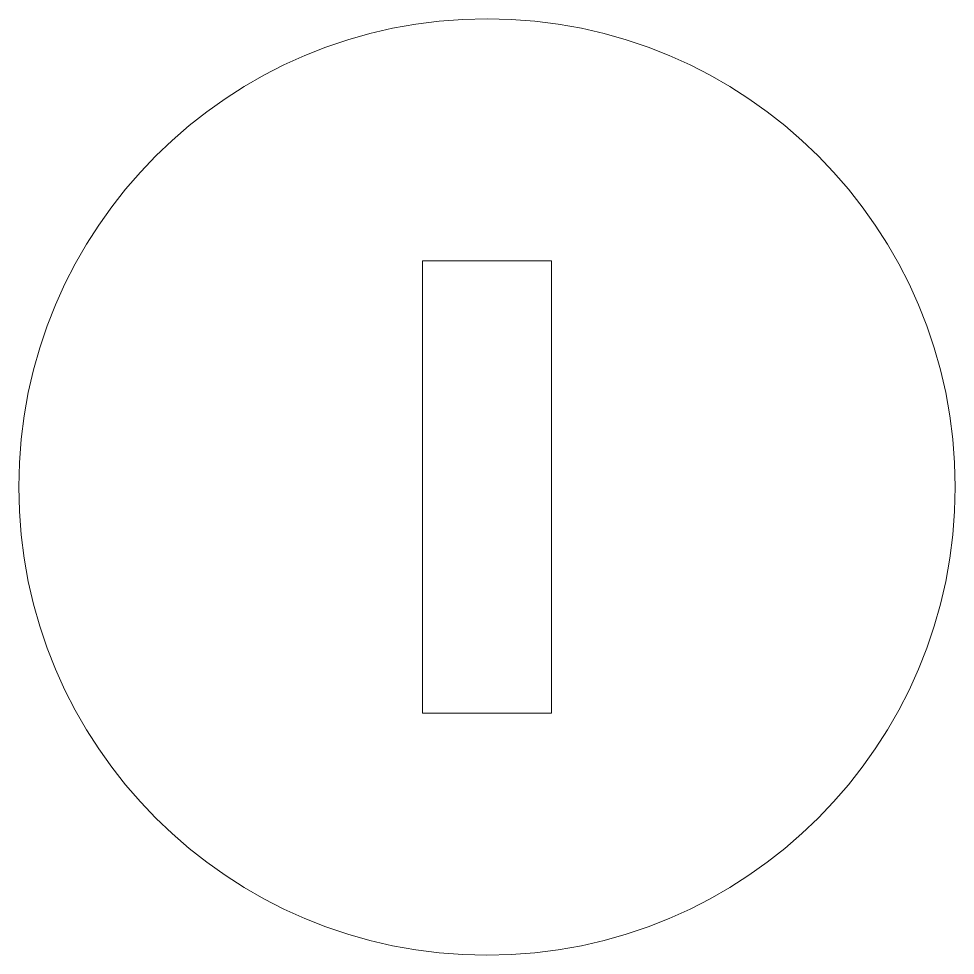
# Model space of a CAD drawing. Header units: millimetres. Extents: x -14.5 to 14.5, y -14.5 to 14.5.
import ezdxf

# ---------------------------------------------------------------- set-up
doc = ezdxf.new("R2010")
doc.units = ezdxf.units.MM
doc.layers.add('A', color=8, linetype='CONTINUOUS', lineweight=0)

msp = doc.modelspace()

# ---------------------------------------------------------------- linework, layer by layer
at = {"layer": 'A'}
for p, q in [((-2, 7), (-2, -7)), ((2, 7), (-2, 7)), ((2, 7), (2, -7)), ((2, -7), (-2, -7))]:
    msp.add_line(p, q, dxfattribs=at)
msp.add_circle((0, 0), 14.5, dxfattribs=at)

doc.saveas('drawing.dxf')
